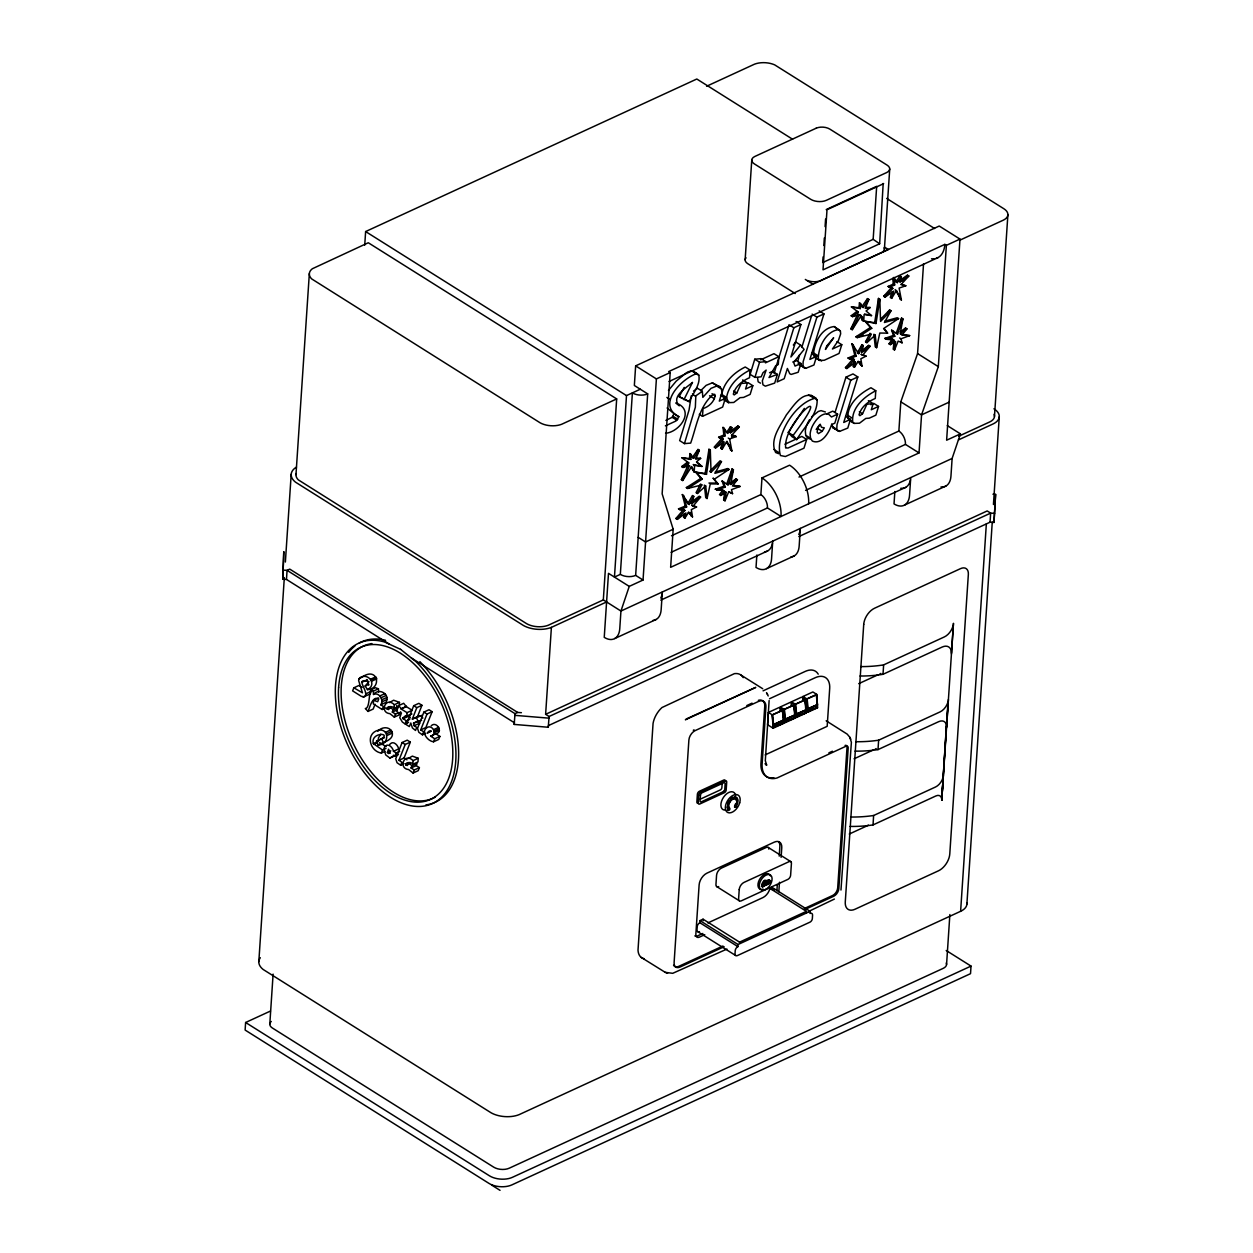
<?xml version="1.0" encoding="UTF-8"?>
<svg xmlns="http://www.w3.org/2000/svg" width="1253" height="1253" viewBox="0 0 1253 1253"><rect width="100%" height="100%" fill="white"/><g stroke="black" fill="none" stroke-linecap="round" stroke-linejoin="round"><path stroke-width="1.5" d="M691.264 395.744L689.025 410.123L679.643 440.617L684.436 443.625L690.654 443.108C696.511 426.74 699.017 406.489 713.02 394.554L714.711 394.319L715.181 395.744C714.022 401.947 708.869 406.708 703.011 408.619L702.494 416.341L699.299 414.32M946.548 727.539L948.411 699.487M951.434 653.956L953.47 623.305L941.723 800.307L943.384 775.294M282.818 579.246L283.773 551.774L282.818 579.246L286.467 579.434L389.558 644.261M690.998 467.04L694.225 472.13L694.569 465.396L693.222 464.55L702.025 466.429L694.569 465.396M865.541 307.251L870.193 307.518L866.058 310.979L871.54 315.599L864.084 314.566L863.74 321.301L862.393 320.455L862.565 317.087M521.405 712.691L517.677 712.44L514.999 713.662L514.2 724.422L548.266 727.257L548.469 725.581L990.058 522.203L993.989 522.454L995.602 494.387L992.971 494.215M993.989 522.454L995.602 494.387M662.336 591.98L661.161 609.647A21.066 12.546 65.3 0 1 652.97 620.423M772.725 541.139L771.566 558.807A21.066 12.546 65.3 0 1 756.029 567.437L756.859 555.032M800.338 528.421L799.163 546.089A21.066 12.546 65.3 0 1 790.972 556.88M947.284 425.597L960.424 433.867L952.123 458.441L910.727 477.581L909.553 495.248A21.066 12.546 65.3 0 1 894.031 503.894L894.861 491.474M270.476 1011.046L245.619 1022.495L245.118 1030.06L488.936 1183.365A16.305 8.834 3.8 0 0 511.929 1184.868L970.527 973.675L971.028 966.094L946.203 950.494M258.823 961.615L284.321 577.617M285.371 562.033L291.197 474.323M286.467 579.434L287.078 570.35L289.741 569.113L517.677 712.44M295.974 474.636L309.334 273.655M269.802 1024.077L273.107 974.129M364.733 245.165L365.625 231.554L696.809 79.017L792.585 139.24M378.688 697.89L373.551 700.27L373.3 703.92L382.196 709.511L385.626 707.929M394.1 708.384L394.335 704.734L399.488 702.369L399.237 706.019L394.1 708.384C392.628 704.875 383.716 707.24 388.461 709.621L390.419 707.037L393.144 709.934L392.33 712.064L395.525 714.085L398.955 712.503M407.021 712.675L401.132 708.963L406.27 706.598L412.174 710.31L407.021 712.675L406.786 716.371L405.643 715.651L402.667 718.235L406.364 720.898L409.778 719.316M412.848 764.299L413.083 760.649L418.22 758.284L417.985 761.934L412.848 764.299C411.376 760.775 402.448 763.155 407.209 765.536L409.151 762.936L411.892 765.849L411.062 767.979L414.273 770L419.41 767.619L416.215 765.614L411.062 767.979M994.6 513.37L990.653 513.119L549.08 716.497L545.619 714.32L551.398 627.377L606.593 601.957L620.94 611.041L910.727 477.581M548.266 727.257L549.08 716.497L548.877 718.157L514.795 715.338L514.999 713.662L287.078 570.35L283.413 570.146M296.162 473.571A17.808 9.648 3.8 0 0 298.324 479.868L526.761 623.759A16.336 8.849 3.8 0 0 548.344 625.216L603.319 599.905L616.68 398.924L368.288 242.753L312.31 268.768A17.808 9.648 3.8 0 0 311.668 278.902L540.106 422.794A16.336 8.849 3.8 0 0 561.704 424.25L616.68 398.924M640.299 389.229L626.5 395.588L614.456 577.085L620.329 574.375A10.854 5.873 3.8 0 0 635.647 575.378L643.04 580.029L656.4 378.907L670.198 372.548L662.148 493.839L673.174 529.252L670.637 567.327L919.029 452.928L921.55 414.868L938.325 366.643L946.375 245.353L959.986 239.088L946.626 440.21L960.424 433.867M620.329 574.375L632.389 392.878A10.854 5.873 3.8 0 0 647.691 393.881L635.647 575.378M959.986 239.088L939.233 226.041L635.647 365.86L634.347 385.485L647.691 393.881M699.456 931.621A3.649 2.177 -57.8 0 1 696.997 929.789L697.201 926.719A3.399 2.02 -57.8 0 1 699.863 922.725L700.004 920.595L703.058 919.185L739.552 942.146A8.145 4.84 -57.8 0 0 739.615 942.914M745.143 259.778L751.769 159.992M722.261 781.982L721.885 787.589A1.989 1.175 -57.8 0 1 720.318 789.938L700.067 799.257M752.834 385.673L750.14 394.397L743.562 397.42L740.053 397.671L733.757 402.464L728.447 402.652L726.583 397.452L721.791 394.429C723.874 381.836 734.305 372.439 745.253 366.988L750.046 370.011L749.545 377.733C742.418 380.74 735.26 386.331 733.318 394.131L734.195 394.93L736.811 393.003L741.196 383.465L747.414 382.948L745.566 389.01L752.834 385.673L748.025 382.651M729.512 801.45L730.092 801.81A5.498 3.258 -57.8 0 0 729.857 808.342L729.763 809.767L728.212 810.472L727.742 808.702A7.126 4.229 -57.8 0 1 727.053 807.104M728.212 810.472L728.306 809.062A7.126 4.229 -57.8 0 1 729.591 800.792A7.126 4.229 -57.8 0 1 736.529 797.581A7.126 4.229 -57.8 0 1 736.748 805.178L736.654 806.587L734.54 806.932L736.654 806.587M727.648 810.111L729.199 809.407L729.293 807.981A5.498 3.258 -57.8 0 1 730.17 800.573A5.498 3.258 -57.8 0 1 736.044 799.947M735.119 807.308L735.213 805.883A5.498 3.258 -57.8 0 0 735.856 799.148A5.498 3.258 -57.8 0 0 730.092 801.81M736.075 806.227L736.169 804.818A7.126 4.229 -57.8 0 0 734.415 796.83M761.981 477.894A30.448 18.122 65.3 0 1 781.026 516.487L767.462 507.951A10.525 6.265 65.3 0 0 760.869 494.606L761.981 477.894L789.578 465.192A30.448 18.122 65.3 0 1 808.639 503.769M737.907 946.641L738.048 944.511L810.127 911.307L809.986 913.437A3.806 2.255 -57.8 0 1 812.555 915.348L812.351 918.559A3.086 1.833 -57.8 0 1 809.924 922.177L737.5 955.538A3.649 2.177 -57.8 0 1 735.025 953.705L735.229 950.635A3.399 2.02 -57.8 0 1 737.907 946.641L699.863 922.725M760.649 359.83L774.009 353.675L778.818 356.698L778.301 364.498L775.717 365.672L769.013 377.545L777.377 374.365L772.568 371.342L769.53 372.752M768.402 712.424L767.588 724.72L773.148 728.228L783.845 723.294L782.937 709.918L779.1 707.506L768.402 712.424L772.24 714.852L773.148 728.228M773.023 727.492L773.179 725.252L783.297 720.6L783.579 723.106L773.023 727.492L783.579 723.106M773.461 727.774L773.602 725.534L783.736 720.867M797.879 360.974L799.508 354.85M780.039 710.467L780.274 706.958L790.408 702.291L794.245 704.703L795.154 718.094L785.02 722.762L784.112 709.37L780.274 706.958M771.958 889.52L772.099 887.39L810.127 911.307M783.156 722.824L783.297 720.6M784.895 722.026L785.051 719.786L794.606 715.385L794.903 717.891L784.895 722.026L794.903 717.891M785.333 722.308L785.474 720.068L795.044 715.651M776.907 890.664L777.299 884.9M779.209 856.128L779.852 846.527A11.12 6.594 -57.8 0 0 778.552 841.624M778.833 891.87L779.476 882.269M781.12 857.334L781.762 847.733A11.12 6.594 -57.8 0 0 774.276 842.141L706.943 873.153A9.961 5.905 -57.8 0 0 699.127 884.853L695.838 934.425A5.357 3.179 -57.8 0 0 699.456 937.119L704.766 934.675M791.223 705.329L791.457 701.805L801.513 697.169L805.366 699.597L806.274 712.973L796.203 717.609L795.295 704.233L791.457 701.805M823.08 256.912L822.688 262.582L873.153 239.354L879.653 243.771L883.193 183.439M823.832 245.541L824.333 237.976M825.085 226.605L825.586 219.04M879.653 243.771L823.017 269.849L827.011 209.737L883.647 183.658M794.465 717.624L794.606 715.385M796.078 716.873L796.235 714.633L805.726 710.263L806.008 712.785L796.078 716.873L806.008 712.785M796.516 717.155L796.657 714.915L806.165 710.545M802.75 700.02L802.985 696.496L812.868 691.954L816.705 694.366L817.614 707.741L807.746 712.299L806.822 698.908L802.985 696.496M805.569 712.503L805.726 710.263M807.605 711.563L807.762 709.323L817.066 705.032L817.363 707.553L807.605 711.563L817.363 707.553M808.044 711.845L808.201 709.605L817.504 705.314M816.925 707.272L817.066 705.032M873.153 239.354L876.677 186.337L826.213 209.564M884.399 249.19L889.724 169.03M878.557 406.411L875.878 415.135L869.284 418.157L865.792 418.424L859.48 423.216L854.17 423.389L847.842 418.424C846.84 404.421 859.636 393.536 870.976 387.741L875.784 390.748L875.267 398.47C868.141 401.477 860.983 407.068 859.041 414.868L859.918 415.683L862.55 413.741L866.919 404.202L873.153 403.685L871.289 409.762L878.557 406.411L873.748 403.388L870.851 404.735M919.029 452.928L905.449 444.392A10.525 6.265 65.3 0 0 898.871 431.048L900.813 401.821L917.572 353.597L923.539 263.772M850.035 826.432A81.335 44.059 3.8 0 0 873.012 824.928L873.639 815.499L935.568 786.978A9.946 5.905 -57.8 0 0 942.992 777.565M878.008 749.607L878.635 740.194L940.126 711.876A10.557 6.265 -57.8 0 0 948.004 701.899L941.723 800.307L946.438 725.142A11.684 6.938 -57.8 0 0 938.685 721.665L878.008 749.607A81.335 44.059 3.8 0 1 855.047 751.127M860.028 676.009A79.503 43.072 3.8 0 0 883.005 674.302L883.631 664.889L944.37 636.916A11.59 6.876 -57.8 0 0 953.016 625.952M952.123 458.441L950.949 476.187A21.066 12.546 65.3 0 1 941.003 486.931M946.563 964.497L949.868 914.549M260.311 957.715A22.601 12.248 3.8 0 0 263.161 969.477L491.082 1112.789A21.129 11.449 3.8 0 0 519.024 1114.684L960.612 911.307L986.346 523.926M994.475 416.482L1007.882 214.796M990.058 522.203L990.653 513.119L987.207 510.942L545.619 714.32M966.893 904.086L992.266 522.047M993.441 504.505L999.267 416.795M691.28 454.432L690.795 459.412L689.448 458.567L689.949 453.586L693.629 458.347L699.346 450.281L697.999 449.435L692.298 457.502L693.629 458.347M860.811 303.602L860.31 308.583L858.963 307.737L859.464 302.756L863.16 307.518L868.862 299.451L867.515 298.606L861.813 306.672L863.16 307.518M514.2 724.422L514.403 722.762L411.313 657.935M723.654 499.978L724.72 491.458L726.067 492.304L725.001 500.824L723.654 499.978L725.127 496.407M894.25 340.628L893.17 349.148L894.517 349.994L898.182 341.067L902.097 342.805L900.985 338.827L899.638 337.981M894.517 349.994L895.582 341.474L890.35 344.638L889.004 343.792L892.449 339.109L893.796 339.955L890.35 344.638M710.31 450.109L706.488 474.354L705.141 473.509L708.963 449.263L710.31 450.109L711.046 472.256L709.699 471.41L720.13 460.775L721.477 461.621L714.899 473.321L729.058 469.421L727.727 468.575L715.322 471.989M761.949 885.057L764.455 881.235L762.92 885.667L761.949 885.057C761.338 883.428 765.285 878.102 764.894 881.72M879.825 299.263L876.004 323.525L874.657 322.679L878.478 298.418L879.825 299.263L880.561 321.426L890.993 310.775L889.661 309.93L880.53 319.249M767.885 882.598L768.856 880.013L770.376 880.671L769.843 883.302L767.619 883.459M764.69 880.311L768.481 882.441C764.158 877.554 766.46 883.772 767.055 880.452L769.624 882.096L768.59 884.054M730.703 476.25L732.065 468.904L733.412 469.75L730.671 484.441L729.324 483.595L736.075 478.85L737.422 479.695L732.457 485.976L740.131 486.446L733.036 485.24M900.907 321.755L901.58 318.074L902.927 318.92L900.202 333.611L906.937 328.866L905.59 328.02L900.202 331.81M764.158 884.665L765.379 881.767L763.578 885.354L762.607 884.759M684.248 513.855L683.558 517.285L684.905 518.131L688.743 512.101L692.517 516.894L691.327 509.626L696.558 506.964L691.719 505.304L696.558 506.964M684.905 518.131L685.924 512.978L677.278 519.369L675.931 518.523L683.527 509.579L684.874 510.425L677.278 519.369M854.421 367.301L855.454 362.148L854.107 361.303L853.074 366.456L854.421 367.301L858.258 361.256L862.033 366.064L860.842 358.797L866.074 356.134L861.234 354.474L866.074 356.134M769.279 882.018L769.42 880.076M841.797 344.7L839.04 353.456L824.239 360.269L819.572 360.41L813.495 355.648C813.448 343.886 821.404 327.785 834.185 326.563L840.371 330.996L840.669 333.799L838.414 340.518L832.431 349.007L841.797 344.7L836.988 341.677M818.303 358.671C818.256 346.909 826.213 330.808 838.977 329.586M684.185 387.396L679.142 396.684L689.134 401.618C692.925 393.285 700.756 384.828 698.798 375.101L696.292 373.754C681.272 378.907 656.149 404.938 678.86 416.716L676.009 420.977L665.39 425.863M707.084 498.522L705.705 485.976L704.358 485.13L705.737 497.676L707.084 498.522L710.279 483.877L718.079 483.971L713.176 478.239L718.079 483.971M876.614 347.692L875.236 335.146L873.889 334.3L875.267 346.846L876.614 347.692L879.794 333.032L887.594 333.141L884.038 328.255L898.589 318.591L897.242 317.745L884.837 321.16M726.583 397.452C728.666 384.859 739.113 375.461 750.046 370.011M852.651 421.447C851.633 407.444 864.429 396.559 875.784 390.748M375.07 704.233L373.175 709.057L368.037 711.422L365.296 708.509C370.951 708.478 367.693 685.908 373.284 691.155L373.504 694.475C379.048 691.656 384.264 700.396 380.74 704.781L383.402 706.457L382.196 709.511M373.504 694.475C379.361 687.114 390.717 694.835 385.877 702.416L380.74 704.781M353.832 687.819L362.446 692.799L358.64 680.536L359.078 678.813L365.234 675.226C378.5 669.039 381.131 688.915 367.458 689.636L365.171 686.017L368.993 681.616C352.923 676.777 370.215 691.969 364.513 696.793L361.397 696.386L352.626 690.873L353.832 687.819L358.969 685.454L362.086 687.427M370.371 688.367L371.139 691.39L370.246 693.958L363.072 697.06M439.913 736.388L438.691 739.427L433.538 741.792C426.96 741.009 420.084 730.812 427.915 727.053C433.522 725.252 437.281 735.386 430.64 736.169L434.775 738.769L439.913 736.388L435.778 733.804L430.64 736.169M431.236 725.753C436.592 720.491 443.75 732.598 435.778 733.804M693.066 506.149L700.599 497.049L699.252 496.204L690.669 502.751L692.016 503.596L693.755 496.376L692.408 495.53L687.85 503.628L689.197 504.473L693.755 496.376M729.653 430.186L730.483 426.709L731.83 427.555L730.577 432.771L729.23 431.925L737.954 426.02L739.301 426.866L731.47 435.464L736.294 436.608L729.606 438.91L728.259 438.064M861.062 348.303L861.923 344.7L863.27 345.546L861.531 352.766L870.115 346.22L868.768 345.374L861.625 350.824M895.143 289.568L901.408 300.14L899.121 288.08L905.825 285.778L900.985 284.635L908.817 276.036L907.47 275.19L898.746 281.079L900.093 281.925L901.361 276.725L900.014 275.879L895.973 281.784L897.32 282.63L901.361 276.725M726.442 442.011L731.893 450.97L726.975 441.244L722.135 449.185L720.804 448.339L722.856 441.087M722.135 449.185L724.203 441.933L715.526 447.979L714.179 447.133L721.963 438.378L723.31 439.223L715.526 447.979M891.854 292.074L890.319 297.509L891.666 298.355L896.49 290.414L901.408 300.14M891.666 298.355L893.718 291.103L885.057 297.149L883.71 296.303L891.478 287.548L892.825 288.394L885.057 297.149M766.178 884.43L766.773 882.472L765.473 884.853L766.585 884.978L766.836 884.117L765.223 883.819M778.818 356.698L765.442 362.853L765.849 361.678L761.057 358.656L754.76 359.204L750.14 374.349L754.948 377.357L761.166 376.84L762.983 372.752L766.147 370.089L762.341 380.834L762.967 384.812L765.348 386.175L774.699 383.089L777.377 374.365M754.948 377.357L759.569 362.227L765.849 361.678M684.436 443.625L695.352 407.225L695.791 396.59L692.423 393.975M720.538 395.306L725.346 398.329L722.652 407.053L702.494 416.341M774.072 373.331L789.03 324.746L793.838 327.769L800.902 324.527L796.094 321.504M793.838 327.769L777.158 381.961L784.206 378.704L787.385 368.476L789.75 373.723L791.144 374.428L798.192 372.266L800.933 363.511L796.141 360.488L792.789 362.039M800.902 324.527L790.909 357.011L800.526 345.029L795.718 342.006L793.321 345.014M811.803 353.283L816.611 356.291L813.933 365.015L805.695 368.351L799.179 364.764M784.973 444.204L801.873 436.42L806.681 439.443L803.987 448.167L785.396 456.515L780.447 455.528C774.37 435.856 795.655 402.072 815.766 398.141L817.16 399.989C817.489 415.416 803.878 427.085 796.736 439.631L791.927 436.608L788.262 432.41L804.363 408.384M826.667 413.96L832.775 411.141L837.584 414.163L834.811 423.154L831.553 424.657C829.282 432.175 821.764 445.191 812.367 441.087L810.534 438.315L805.726 435.292L805.334 431.204A16.148 9.585 -57.8 0 1 807.84 422.653L809.548 419.692M845.65 416.325L850.458 419.348L847.78 428.072L839.526 431.408L833.01 427.821L831.726 424.031M761.511 886.263L763.531 884.602L764.487 885.198L762.466 886.873L761.511 886.263L763.657 885.276M767.525 881.83L767.744 880.123L768.387 881.736M768.324 884.179L767.619 882.723L768.324 884.179L766.131 883.772M801.795 347.457L811.537 315.975M819.164 310.869L823.973 313.892L816.909 317.15L803.173 361.584L802.922 366.268L803.972 367.787M823.973 313.892L809.892 359.392L816.611 356.291M835.078 412.362L845.947 377.184L853.011 373.927L857.819 376.949L843.739 422.449L850.458 419.348M857.819 376.949L850.756 380.207L837.02 424.642L836.753 429.325L837.818 430.844M766.069 882.801L765.113 882.206L767.431 882.926L767.369 884.571M768.136 882.598L767.791 883.678L768.59 883.318M840.967 890.037L851.382 742.324L849.879 737.328L847.185 734.117L826.166 720.804M629.241 586.388L620.94 611.041L619.765 628.708A21.066 12.546 65.3 0 1 604.244 637.354L608.488 573.341L629.241 586.388L643.04 580.029M732.065 468.904L726.74 484.003L728.087 484.848L733.412 469.75M901.58 318.074L896.255 333.173L897.602 334.018L902.927 318.92M368.789 685.062L366.957 679.518M416.215 765.614L417.045 763.484L411.892 765.849M406.27 706.598L403.685 703.293L398.548 705.658L396.481 710.952L399.206 713.865L401.43 712.988L399.754 717.703L402.385 722.073L405.158 723.936L408.588 722.354M368.037 711.422C369.572 707.945 372.58 695.07 378.735 699.002L377.686 701.711L373.551 700.27M422.794 718.188L421.744 715.494L412.347 719.018L416.81 707.663L421.963 705.298L418.847 703.34L413.709 705.705L406.238 724.626L409.355 726.583L410.78 723.012L412.425 727.962L415.526 730.452L416.748 727.429L414.148 725.722L413.537 723.153L418.69 720.773L419.677 723.67M412.347 719.018L417.5 716.653L421.963 705.298M394.335 704.734C385.517 695.901 379.22 712.675 389.887 713.646L394.319 717.123L395.525 714.085M384.514 737.641L376.573 741.04L378.187 745.034C390.263 744.674 389.135 726.881 377.372 730.468C365.406 734.446 370.011 751.346 381.366 753.069L382.557 750.014L385.987 748.433M400.662 711.72L399.472 714.758L394.319 717.123M405.158 723.936L406.364 720.898M396.214 752.99L393.52 751.299C392.941 747.884 388.681 742.919 385.219 746.083A7.628 4.542 65.3 0 0 384.091 749.137L385.673 754.87L389.777 757.987L392.722 756.843L393.552 755.23L394.977 756.139L396.214 752.99L399.644 751.424M400.678 765.238L401.868 762.2L398.908 760.336L405.205 744.486L410.342 742.121L407.241 740.163L402.088 742.528L395.744 758.801L397.044 762.732L400.678 765.238L404.108 763.657M422.465 734.822L423.671 731.783L420.695 729.919L426.991 714.069L432.128 711.688L429.027 709.731L423.874 712.111L417.531 728.385L418.831 732.3L422.465 734.822L425.895 733.24M413.083 760.649C404.265 751.816 397.968 768.59 408.619 769.546L413.067 773.038L414.273 770M419.41 767.619L418.22 770.673L413.067 773.038M398.908 760.336L404.061 757.971L410.342 742.121M432.128 711.688L425.848 727.539L420.695 729.919M665.907 420.397L672.172 417.296L674.067 413.694L667.097 408.008M433.538 741.792L434.775 738.769M696.543 453.006L697.999 449.435M699.346 450.281L695.713 459.209L700.678 458.347L696.026 458.081M866.058 302.177L867.515 298.606M868.862 299.451L865.228 308.379L870.193 307.518M725.001 500.824L728.666 491.896L732.566 493.635L731.47 489.657L740.131 486.446M408.102 715.197L410.389 717.828M694.225 472.13L691.719 466.476L682.728 480.541L681.381 479.695L688.304 464.753M682.728 480.541L689.651 465.599L683.026 467.463L681.679 466.617L687.474 462.153L688.821 462.999L683.026 467.463M862.393 320.455L859.903 314.785L861.25 315.631L852.244 329.711L850.897 328.866L857.052 315.584M852.244 329.711L859.166 314.769L857.819 313.923M401.132 708.963L406.458 706.222M770.376 880.671L768.778 882.519L769.624 882.096M697.404 493.494L701.852 484.911L700.521 484.065L696.057 492.648L697.404 493.494L705.705 485.976M875.236 335.146L866.919 342.664L865.572 341.818L870.036 333.235M866.919 342.664L871.383 334.081L857.24 337.637L855.893 336.791L870.412 327.472L871.759 328.317L857.24 337.637M683.934 399.707L692.517 382.369C687.443 386.989 672.657 395.337 677.685 403.638C694.648 411.501 679.439 432.066 665.562 433.272M861.923 344.7L857.365 352.798L858.712 353.644L863.27 345.546M887.766 313.281L889.661 309.93M890.993 310.775L884.414 322.491L898.589 318.591M427.555 732.801L429.246 730.953L431.204 731.094L427.555 732.801L430.985 731.219M763.531 884.602C765.113 876.458 767.729 886.059 762.466 886.873M720.804 448.339L722.73 445.16M816.173 429.481L819.509 424.83M822.187 431.314L824.302 427.837L821.451 427.273L820.198 424.219L818.005 427.524L817.097 432.191L818.475 433.585L822.187 431.314L817.379 428.291M681.381 479.695L683.371 476.563M850.897 328.866L853.904 324.167M726.458 432.614L730.483 426.709M731.83 427.555L727.805 433.46L723.028 427.398L723.827 434.948L725.174 435.793L719.958 438.111L718.611 437.266L723.827 434.948M389.511 702.588L393.614 700.223L399.488 702.369M408.259 758.504L412.362 756.123L418.22 758.284M668.46 390.45L676.15 381.194L686.033 373.002M715.322 489.25L722.934 489.939L719.488 494.622L720.835 495.468L724.281 490.784L715.322 489.25L723.936 486.242L725.283 487.088L716.669 490.095M796.736 439.631L793.071 435.433C837.928 375.775 782.577 422.23 785.678 447.963L788.09 447.994L806.681 439.443M734.086 481.356L736.075 478.85M903.617 330.526L905.59 328.02M906.937 328.866L901.988 335.131L909.662 335.6L900.641 334.285M864.476 350.574L868.768 345.374M862.581 355.319L870.115 346.22M359.078 678.813L360.081 677.591C368.617 672.344 377.294 684.937 367.458 689.636M845.462 367.693L853.058 358.75L854.389 359.595L846.809 368.539L845.462 367.693L848.344 365.563M700.74 390.638L706.159 385.344L712.346 382.838L719.864 386.723L721.524 389.072L721.9 392.659L719.3 401.117L725.346 398.329M735.339 428.886L737.954 426.02M902.254 280.923L907.47 275.19M811.537 416.936L818.287 411.47L821.044 410.639L825.382 411.955M380.802 734.195L378.422 737.86L378.437 741.228L373.3 743.609L382.557 750.014M711.046 472.256L721.477 461.621M377.842 731.282C381.241 727.006 388.869 726.098 391.797 731.376C395.322 739.693 383.277 742.199 378.187 745.034M865.572 341.818L868.345 339.312M700.678 458.347L696.543 461.809L702.025 466.429M851.194 315.787L856.989 311.324L858.336 312.169L852.541 316.633L851.194 315.787L854.515 314.863M692.016 503.596L700.599 497.049M834.388 899.074L808.467 911.511M846.809 368.539L855.454 362.148M675.931 518.523L678.813 516.393M397.874 754.478L394.93 755.622M730.671 484.441L737.422 479.695M883.71 296.303L888.032 293.28M693.504 391.093L697.514 388.289L702.322 391.312L702.839 397.358L710.968 388.367L717.155 385.861L719.864 386.723M695.634 395.979L702.322 391.312M296.475 467.087L294.972 468.105A22.601 12.248 3.8 0 0 295.52 482.17L523.456 625.498A21.129 11.449 3.8 0 0 551.398 627.377M900.093 281.925L908.817 276.036M730.577 432.771L739.301 426.866M724.485 470.721L727.727 468.575M714.508 479.085L729.058 469.421M686.362 487.621L700.897 478.301L702.244 479.147L687.709 488.466L686.362 487.621L689.902 486.728M889.004 343.792L891.619 342.21M720.835 495.468L726.067 492.304M706.614 86.238L754.494 64.185A16.681 9.037 3.8 0 1 774.636 64.843L1003.841 208.734A15.083 8.16 3.8 0 1 1003.105 220.262L959.986 240.122M946.375 245.353L944.84 244.382L668.663 371.577L670.198 372.548M669.008 381.507L938.105 257.57M800.933 363.511L795.044 366.08L793.65 362.415L804.113 349.43L800.526 345.029M837.584 414.163L831.475 416.983L828.264 413.85C820.95 412.957 815.75 419.959 812.649 425.675A16.148 9.585 -57.8 0 0 810.127 434.211L810.534 438.315M673.174 529.252L645.561 541.969L638.169 537.318M949.147 402.15L921.55 414.868L900.813 401.821M671.498 535.767L760.869 494.606M798.991 477.048L898.871 431.048M361.647 682.368L366.784 680.003M370.669 679.189L375.806 676.808M371.28 680.019L376.433 677.654M371.765 681.146L376.902 678.766M365.171 686.017L368.601 684.436M370.324 690.105L375.461 687.725L378.422 688.79L378.641 692.11M671.075 552.338L767.462 507.951M805.569 490.393L905.449 444.392M366.001 693.755L371.139 691.39M373.284 691.155L378.422 688.79M379.816 695.963L384.969 693.598M381.006 697.78L386.159 695.415M381.742 699.816L386.879 697.451M381.899 701.837L387.036 699.456M958.655 436.248L989.713 421.948A15.083 8.16 3.8 0 0 994.099 414.336M958.482 439.897L992.971 424A19.876 10.76 3.8 0 0 993.942 408.807M386.926 708.399L390.356 706.833M387.02 708.869L390.45 707.287M387.302 709.261L390.732 707.679M393.144 709.934L398.297 707.569L396.465 705.627M392.33 712.064L397.467 709.699M402.667 718.235L411.924 713.991M402.996 718.783L408.149 716.418M660.785 600.156L767.682 550.928M798.787 536.597L905.684 487.37M385.564 732.3L390.701 729.935M386.644 733.757L391.797 731.376M387.255 735.386L392.393 733.021M413.537 723.153L421.603 720.334M373.723 744.313L377.153 742.731M414.148 725.722L419.301 723.357M614.737 638.56L656.133 619.483M766.523 568.643L794.12 555.94M904.525 505.1L945.921 486.023M381.366 753.069L384.796 751.487M433.569 729.669L438.707 727.304M387.381 752.411L388.555 749.216L390.341 753.147L388.289 753.539L387.381 752.411L390.811 750.829M434.18 731.094L439.317 728.729M393.52 751.299L398.673 748.934C398.078 745.519 393.818 740.539 390.356 743.718A7.628 4.542 65.3 0 0 389.793 744.548M434.305 732.676L439.443 730.295M389.777 757.987L393.207 756.405M394.977 756.139L398.407 754.557M405.674 764.314L409.089 762.732M405.768 764.769L409.183 763.202M406.05 765.16L409.48 763.594M763.077 690.842L805.256 671.404A21.426 12.718 -57.8 0 1 818.209 674.161M746.757 705.58L752.035 703.152M769.561 698.735L815.249 677.701A21.426 12.718 -57.8 0 1 829.69 688.461L827.184 726.317L765.129 754.901M783.72 720.177L782.311 710.279L783.72 720.177L773.211 724.704L772.193 714.946L782.937 709.918M794.245 704.703L784.065 709.48L793.995 705.204L795.029 714.962L785.083 719.238L795.029 714.962M805.366 699.597L795.248 704.327L805.099 700.082L806.133 709.856L796.266 714.085L806.133 709.856M816.705 694.366L806.775 699.017L816.455 694.867L817.489 704.625L807.809 708.775L817.489 704.625M772.193 714.946L782.686 710.42M858.697 683.684L878.071 674.772M773.211 724.704L783.329 720.052M883.005 674.302L942.178 647.049A13.736 8.145 -57.8 0 1 951.45 652.5M828.891 752.849L832.415 751.22M854.045 758.832L873.498 749.874M849.252 834.044L867.013 825.868A14.394 8.536 -57.8 0 0 868.392 825.132M873.012 824.928L935.881 795.953A8.646 5.137 -57.8 0 1 941.63 798.537M768.7 880.734L767.431 882.926M766.476 882.316L767.087 880.843M765.066 884.634L766.585 884.978M707.835 922.897A8.145 4.84 -57.8 0 0 708.571 922.615L762.92 897.587A9.241 5.482 -57.8 0 0 769.922 888.393L772.099 887.39M702.839 933.469L697.529 935.913A5.357 3.179 -57.8 0 1 694.851 935.866M722.981 945.999L678.781 966.345A8.661 5.137 -57.8 0 1 673.55 965.233M804.316 908.535L832.603 895.503A6.484 3.837 -57.8 0 0 837.693 887.907L847.028 747.242A3.383 2.005 -57.8 0 0 845.07 745.41M724.14 946.72L679.94 967.081A8.661 5.137 -57.8 0 1 674.098 962.727L688.884 740.053A8.051 4.777 -57.8 0 1 695.211 730.577L758.457 701.461A11.058 6.563 -57.8 0 1 765.912 707.005L762.075 764.753A26.203 15.537 -57.8 0 0 777.158 777.925L845.916 746.271A3.383 2.005 -57.8 0 1 848.187 747.963L838.837 888.628A6.484 3.837 -57.8 0 1 833.746 896.24L805.46 909.255M739.552 942.146L806.415 911.354L769.922 888.393M726.944 949.054L672.72 973.315L665.233 972.344L641.317 957.464M971.028 966.094L512.446 1177.303A16.305 8.834 3.8 0 1 489.437 1175.8L245.619 1022.495M819.932 280.923L888.424 249.441L884.555 247.217M888.126 286.436L893.342 284.118L894.689 284.964L889.473 287.282L888.126 286.436L891.478 287.548M848.03 358.013L854.797 355.257L856.144 356.103L849.377 358.859L848.03 358.013L851.382 358.499M678.515 508.843L685.281 506.087L686.628 506.932L679.862 509.689L678.515 508.843L683.527 509.579M900.985 338.827L909.662 335.6M376.573 741.04C396.903 733.005 370.074 730.687 373.3 743.609M884.837 338.42L893.452 335.412L894.799 336.258L886.184 339.265L884.837 338.42L892.449 339.109M731.611 436.905L734.963 435.762L736.294 436.608M687.286 372.141L691.484 370.731L696.292 373.754M815.766 398.141C803.706 388.336 792.977 406.739 786.398 414.853C780.4 425.832 769.248 439.646 775.638 452.505L778.677 453.711M852.541 316.633L859.166 314.769M681.679 466.617L686.644 465.223M417.5 716.653L421.744 715.494M855.893 336.791L862.957 335.005M687.709 488.466L701.852 484.911M764.283 881.172L765.426 881.846M708.932 483.031L716.732 483.125M886.184 339.265L893.796 339.955M858.336 312.169L851.398 306.922L858.963 307.737M860.31 308.583L851.398 306.922M688.821 462.999L681.883 457.752L689.448 458.567M690.795 459.412L681.883 457.752M864.601 313.986L871.54 315.599M870.412 327.472L865.024 321.285L874.657 322.679M865.024 321.285L876.004 323.525M700.897 478.301L695.509 472.115L705.141 473.509M695.509 472.115L706.488 474.354M849.377 358.859L854.389 359.595M679.862 509.689L684.874 510.425M810.534 439.161L807.574 438.064L805.726 435.292M901.252 284.165L905.825 285.778M731.736 434.995L734.963 435.762M851.758 420.961L849.377 420.366L854.17 423.389M760.54 383.167L758.159 381.805L757.548 377.811M665.233 972.344L666.251 972.673M666.643 972.798L667.645 973.127M889.473 287.282L892.825 288.394M833.01 427.821L839.526 431.408M718.611 437.266L721.963 438.378M719.958 438.111L723.31 439.223M816.455 694.867L817.097 704.499M805.099 700.082L805.757 709.715M793.995 705.204L794.637 714.836M679.142 396.684L689.134 401.618M812.915 284.212L805.319 279.435M728.619 491.63L732.566 493.635M886.685 198.413L934.581 228.516M893.452 335.412L891.603 330.197L892.95 331.043L894.799 336.258M887.594 333.141L883.584 328.631M900.75 341.959L902.097 342.805M917.572 353.597L938.325 366.643M795.248 293.547L747.743 263.678A9.726 5.263 3.8 0 1 746.005 257.805M840.371 330.996L834.185 326.563M812.101 314.127L816.909 317.15M854.797 355.257L851.836 343.729L858.712 353.644M857.866 361.616L862.033 366.064M813.228 352.766L818.037 355.789M818.413 358.953L821.623 360.974M814.763 357.403L819.572 360.41M845.947 377.184L850.756 380.207M868.345 400.662L873.153 403.685M798.114 363.245L802.922 366.268M800.886 365.343L805.695 368.351M859.339 411.736L862.55 413.741M847.514 415.166L852.322 418.189M754.76 359.204L759.569 362.227M817.16 399.989L810.973 395.134M808.483 394.789L813.291 397.796M831.961 426.302L836.753 429.325M742.622 379.925L747.414 382.948M733.616 390.999L736.811 393.003M712.346 382.838L717.155 385.861M692.893 370.982L697.702 373.989M716.732 386.049L721.524 389.072M693.99 372.078L698.798 375.101M788.262 432.41L793.071 435.433M723.717 398.689L729.23 402.244M723.639 399.629L728.447 402.652M711.986 393.74L715.181 395.744M709.574 395.713L714.382 398.72M773.853 449.435L778.661 452.458M635.647 365.86L656.4 378.907M666.878 397.436L670.073 399.456M674.067 413.694L678.86 416.716M673.033 416.247L677.842 419.269M672.172 417.296L676.98 420.303M365.625 231.554L626.5 395.588M723.936 486.242L722.088 481.027L723.435 481.872L725.283 487.088M685.281 506.087L682.321 494.559L689.197 504.473M688.351 512.446L692.517 516.894M741.009 675.085L762.717 688.727M603.319 599.905L606.593 601.957M729.591 800.792L729.011 800.416A7.126 4.229 -57.8 0 0 727.742 802.672M735.213 805.883L734.634 805.522A5.498 3.258 -57.8 0 0 735.683 803.612M768.167 847.404L790.831 861.657M768.856 880.013L769.812 880.608M769.123 880.624L770.094 881.235M768.716 881.83L769.671 882.425M768.684 882.018L769.577 882.77M765.646 880.358L767.149 881.376M767.823 881.924L769.467 882.895M765.379 880.765L768.856 883.193M765.348 881.157L766.538 881.94M763.202 883.694L764.487 885.198M764.502 884.242L765.787 885.307M764.643 884.649L765.599 885.26M763.876 885.119L764.831 885.73M761.761 885.401L762.732 886.012M716.653 886.544L739.317 900.797M413.709 705.705L416.81 707.663M423.874 712.111L426.991 714.069M700.004 920.595L738.048 944.511M402.088 742.528L405.205 744.486M697.623 931.59L735.668 955.506M379.502 742.496L386.065 746.616M404.061 757.971L407.021 759.835M491.599 1185.04L500.041 1190.35M891.603 330.197L897.602 334.018M722.088 481.027L728.087 484.848M765.975 764.267L765.082 763.625L766.664 765.035L765.317 760.743L769.123 700.552M675.696 402.965L679.314 405.831M696.574 462.106L700.678 465.583M398.548 705.658L401.305 708.587M866.371 322.131L871.759 328.317M696.84 472.961L702.244 479.147M766.491 692.658L767.494 694.428M897.32 282.63L893.89 277.414L894.689 284.964M893.405 277.868L895.973 281.784M723.028 427.398L725.597 431.298M851.836 343.729L854.609 348.271M682.321 494.559L687.85 503.628M859.464 302.756L861.03 305.372M689.949 453.586L691.515 456.202M849.879 737.328L850.74 739.223M767.071 693.504L768.199 695.995M861.25 315.631L863.74 321.301M381.726 738.659L383.324 742.669M416.607 717.859L418.173 721.916M853.183 344.575L856.144 356.103M683.668 495.405L686.628 506.932M899.074 294.126L900.061 299.295M729.606 438.91L731.893 450.97M729.559 444.956L730.546 450.125M860.091 361.584L860.686 365.218M690.575 512.414L691.17 516.048M892.747 278.448L893.342 284.118M724.375 428.244L725.174 435.793M807.151 699.143L808.185 708.916M795.624 704.452L796.657 714.226M784.441 709.605L785.474 719.363M772.568 715.071L773.602 724.845M878.478 298.418L878.666 303.962M708.963 449.263L709.088 452.944M946.281 962.993A10.588 5.732 3.8 0 1 943.211 968.35L509.298 1168.172A11.058 5.983 3.8 0 1 493.698 1167.154L272.434 1028.04A9.852 5.341 3.8 0 1 269.928 1023.388M270.679 1022.088A9.852 5.341 3.8 0 1 271.29 1021.493M966.815 902.677A19.876 10.76 3.8 0 1 960.612 911.307M772.443 543.363A21.066 12.546 65.3 0 1 764.534 551.853M800.056 530.645A21.066 12.546 65.3 0 1 798.772 534.467M662.054 594.204A21.066 12.546 65.3 0 1 660.785 598.026M910.445 479.805A21.066 12.546 65.3 0 1 900.782 488.263M933.877 258.823A28.192 16.79 65.3 0 1 931.527 258.776M944.84 244.382A28.192 16.79 65.3 0 1 936.069 258.416M884.148 247.796A9.726 5.263 3.8 0 1 882.926 251.728M818.695 281.267A11.167 6.046 3.8 0 1 807.558 280.547M348.694 652.359A88.243 52.532 65.3 0 1 354.959 645.937M359.266 643.04A88.243 52.532 65.3 0 1 385.579 640.314M419.849 661.631A88.243 52.532 65.3 0 1 458.551 749.513A88.243 52.532 65.3 0 1 425.879 804.927M435.339 797.096A83.685 49.838 65.3 0 1 350.809 737.829A83.685 49.838 65.3 0 1 371.937 643.588M876.207 748.558A9.946 5.905 -57.8 0 1 875.267 749.059M873.639 815.499A81.335 44.059 3.8 0 1 850.662 817.019M880.828 673.425A10.557 6.265 -57.8 0 1 879.825 673.957M878.635 740.194A81.335 44.059 3.8 0 1 855.674 741.713M883.631 664.889A79.503 43.072 3.8 0 1 860.654 666.596M743.217 677.638A21.238 12.608 -57.8 0 0 734.368 673.66L661.976 707.538A18.247 10.823 -57.8 0 0 653.064 723.42L638.012 950.15A18.842 11.183 -57.8 0 0 643.995 958.67M773.884 777.706A26.203 15.537 -57.8 0 1 760.916 764.032L764.753 706.285A11.058 6.563 -57.8 0 0 758.347 700.317M693.301 730.264A8.051 4.777 -57.8 0 1 694.068 729.857M698.501 803.142A2.443 1.441 -57.8 0 1 696.872 801.904L697.373 794.292A2.569 1.519 -57.8 0 1 699.393 791.269L723.733 780.055A2.412 1.425 -57.8 0 1 725.362 781.261M723.889 791.191A2.287 1.347 -57.8 0 1 723.482 791.567M725.706 810.065A10.149 6.014 -57.8 0 1 723.623 797.127A10.149 6.014 -57.8 0 1 735.668 795.608M763.187 889.129A8.74 5.184 -57.8 0 1 759.475 879.59A8.74 5.184 -57.8 0 1 770.376 875.878M768.762 849.08A3.399 2.02 -57.8 0 0 766.46 847.373L721.368 868.141A6.124 3.634 -57.8 0 0 716.559 875.346L715.949 884.54A4.057 2.396 -57.8 0 0 718.674 886.576M703.278 920.673A8.145 4.84 -57.8 0 1 703.058 919.185M773.602 889.411A3.806 2.255 -57.8 0 1 774.401 890.319M806.415 911.354A9.241 5.482 -57.8 0 1 805.82 913.233M730.703 798.553A7.126 4.229 -57.8 0 1 732.582 797.3M698.72 795.138L698.203 802.75A2.443 1.441 -57.8 0 0 699.847 803.987L724.391 792.679A2.287 1.347 -57.8 0 0 726.176 790.001L726.709 782.107A2.412 1.425 -57.8 0 0 725.08 780.901L700.74 792.115A2.569 1.519 -57.8 0 0 698.72 795.138M700.443 795.326L700.067 800.965A1.754 1.049 -57.8 0 0 701.257 801.857L723.2 791.739A1.989 1.175 -57.8 0 0 724.767 789.406L725.142 783.798A2.036 1.206 -57.8 0 0 723.764 782.78L702.181 792.71A2.224 1.316 -57.8 0 0 700.443 795.326M739.223 889.599L738.612 898.793A4.057 2.396 -57.8 0 0 741.337 900.829L787.824 879.418A3.571 2.114 -57.8 0 0 790.627 875.22L791.426 863.333A3.399 2.02 -57.8 0 0 789.139 861.625L744.031 882.394A6.124 3.634 -57.8 0 0 739.223 889.599M863.724 624.401L845.274 902.019A14.394 8.536 -57.8 0 0 854.985 909.255L938.481 870.804A14.394 8.536 -57.8 0 0 949.79 853.888L968.35 574.407A11.528 6.845 -57.8 0 0 960.581 568.611L874.516 608.253A13.752 8.16 -57.8 0 0 863.724 624.401M739.693 802.828L738.784 805.225A10.149 6.014 -57.8 0 1 725.988 810.785L725.424 809.031A10.149 6.014 -57.8 0 1 733.491 795.122A10.149 6.014 -57.8 0 1 739.693 802.828M826.808 345.891L825.429 349.446L833.637 337.793L826.808 345.891M687.114 718.611L685.375 719.786L755.778 687.38L687.114 718.611M816.142 128.229L754.839 156.468A9.726 5.263 3.8 0 0 754.369 163.908L810.644 199.274A11.167 6.046 3.8 0 0 826.385 200.308L886.638 172.569A9.726 5.263 3.8 0 0 887.108 165.13L829.878 129.137A9.726 5.263 3.8 0 0 816.142 128.229M400.553 649.336L384.828 642.069A88.243 52.532 65.3 0 0 343.557 734.822A88.243 52.532 65.3 0 0 442.074 796.767A88.243 52.532 65.3 0 0 415.949 661.647L400.553 649.336M766.476 765.066L765.881 764.205L766.476 765.066M338.608 687.474A83.685 49.838 65.3 0 0 420.115 802.061A83.685 49.838 65.3 0 0 428.197 680.489A83.685 49.838 65.3 0 0 338.608 687.474M766.209 889.16A8.74 5.184 -57.8 0 0 770.955 875.487A8.74 5.184 -57.8 0 0 759.913 882.488A8.74 5.184 -57.8 0 0 766.209 889.16"/></g></svg>
